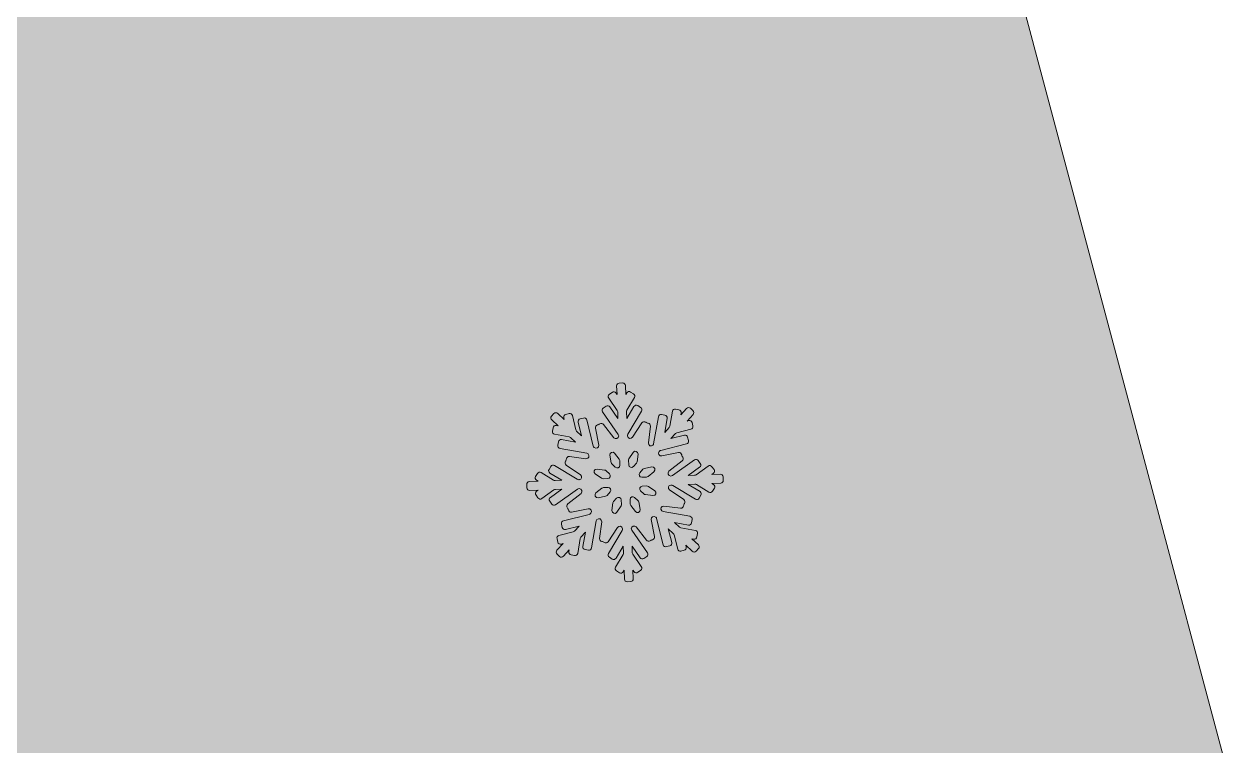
# Model space of a CAD drawing. Header units: millimetres. Extents: x -42 to 192, y -117 to -17.
# Drawn here: x 93.62 to 110.72, y -52.41 to -42.13 of the extents above; entities that cross this region are included whole.
import ezdxf

# ---------------------------------------------------------------- set-up
doc = ezdxf.new("R2010")
doc.units = ezdxf.units.MM
doc.header["$MEASUREMENT"] = 0
doc.layers.add('engraving', color=7, linetype='Continuous')
doc.layers.add('Layer 1', color=7, linetype='Continuous')

msp = doc.modelspace()

# ---------------------------------------------------------------- hatches: boundary and pattern name
at = {"layer": 'Layer 1'}
h = msp.add_hatch(color=2, dxfattribs=at)
h.dxf.hatch_style = 2
edge = h.paths.add_edge_path()
edge.add_spline(control_points=[(163.535, -30.121), (163.535, -30.121), (152.73, -71.11), (152.73, -71.11), (152.73, -71.11), (144.157, -30.121), (144.157, -30.121), (144.157, -30.121), (141.21, -30.121), (141.21, -30.121), (140.385, -29.082), (139.149, -28.383), (137.751, -28.276), (139.256, -27.161), (140.236, -25.378), (140.236, -23.361), (140.236, -19.98), (137.496, -17.24), (134.115, -17.24), (130.735, -17.24), (127.995, -19.98), (127.995, -23.361), (127.995, -25.378), (128.975, -27.161), (130.479, -28.276), (129.082, -28.383), (127.846, -29.082), (127.021, -30.121), (127.021, -30.121), (124.073, -30.121), (124.073, -30.121), (124.073, -30.121), (115.617, -71.11), (115.617, -71.11), (115.617, -71.11), (104.695, -30.121), (104.695, -30.121), (104.695, -30.121), (76.508, -30.121), (76.508, -30.121), (76.508, -30.121), (100.937, -115.27), (100.937, -115.27), (100.937, -115.27), (126.657, -115.27), (126.657, -115.27), (126.657, -115.27), (134.174, -87.788), (134.174, -87.788), (134.174, -87.788), (141.573, -115.27), (141.573, -115.27), (141.573, -115.27), (167.294, -115.27), (167.294, -115.27), (167.294, -115.27), (191.723, -30.121), (191.723, -30.121), (191.723, -30.121), (163.535, -30.121), (163.535, -30.121)], knot_values=[0, 0, 0, 0, 1, 1, 1, 2, 2, 2, 3, 3, 3, 4, 4, 4, 5, 5, 5, 6, 6, 6, 7, 7, 7, 8, 8, 8, 9, 9, 9, 10, 10, 10, 11, 11, 11, 12, 12, 12, 13, 13, 13, 14, 14, 14, 15, 15, 15, 16, 16, 16, 17, 17, 17, 18, 18, 18, 19, 19, 19, 20, 20, 20, 20], degree=3, periodic=1)
edge = h.paths.add_edge_path()
edge.add_spline(control_points=[(130.308, -23.361), (130.308, -21.261), (132.016, -19.553), (134.115, -19.553), (136.215, -19.553), (137.923, -21.261), (137.923, -23.361), (137.923, -25.46), (136.215, -27.168), (134.115, -27.168), (132.016, -27.168), (130.308, -25.46), (130.308, -23.361)], knot_values=[0, 0, 0, 0, 1, 1, 1, 2, 2, 2, 3, 3, 3, 4, 4, 4, 4], degree=3, periodic=1)

# ---------------------------------------------------------------- linework, layer by layer
at = {"layer": 'engraving', "lineweight": 0}
for points, knots in [([(103.558, -48.575), (103.558, -48.554), (103.54, -48.538), (103.519, -48.539), (103.519, -48.539), (103.396, -48.543), (103.396, -48.543), (103.396, -48.543), (103.419, -48.527), (103.419, -48.527), (103.436, -48.515), (103.441, -48.491), (103.429, -48.474), (103.429, -48.474), (103.4, -48.433), (103.4, -48.433), (103.388, -48.415), (103.364, -48.411), (103.346, -48.423), (103.346, -48.423), (103.173, -48.546), (103.173, -48.546), (103.167, -48.55), (103.16, -48.552), (103.153, -48.553), (103.153, -48.553), (103.059, -48.556), (103.059, -48.556), (103.059, -48.556), (103.224, -48.44), (103.224, -48.44), (103.241, -48.428), (103.245, -48.404), (103.233, -48.387), (103.233, -48.387), (103.205, -48.346), (103.205, -48.346), (103.193, -48.328), (103.169, -48.324), (103.151, -48.336), (103.151, -48.336), (102.836, -48.559), (102.836, -48.559), (102.83, -48.563), (102.823, -48.565), (102.816, -48.566), (102.816, -48.566), (102.814, -48.566), (102.814, -48.566), (102.777, -48.567), (102.759, -48.52), (102.788, -48.497), (102.788, -48.497), (102.977, -48.349), (102.977, -48.349), (102.994, -48.335), (102.997, -48.312), (102.984, -48.295), (102.984, -48.295), (102.978, -48.287), (102.978, -48.287), (102.974, -48.282), (102.972, -48.277), (102.971, -48.271), (102.971, -48.271), (102.969, -48.261), (102.969, -48.261), (102.965, -48.241), (102.945, -48.227), (102.924, -48.231), (102.924, -48.231), (102.685, -48.279), (102.685, -48.279), (102.649, -48.286), (102.624, -48.243), (102.649, -48.215), (102.649, -48.215), (102.653, -48.211), (102.653, -48.211), (102.658, -48.205), (102.665, -48.201), (102.672, -48.2), (102.672, -48.2), (103.038, -48.108), (103.038, -48.108), (103.059, -48.103), (103.071, -48.082), (103.066, -48.061), (103.066, -48.061), (103.054, -48.013), (103.054, -48.013), (103.049, -47.992), (103.028, -47.98), (103.008, -47.985), (103.008, -47.985), (102.816, -48.033), (102.816, -48.033), (102.816, -48.033), (102.882, -47.96), (102.882, -47.96), (102.887, -47.955), (102.894, -47.951), (102.901, -47.949), (102.901, -47.949), (103.101, -47.899), (103.101, -47.899), (103.122, -47.894), (103.134, -47.873), (103.129, -47.852), (103.129, -47.852), (103.117, -47.804), (103.117, -47.804), (103.112, -47.783), (103.091, -47.77), (103.071, -47.776), (103.071, -47.776), (103.045, -47.782), (103.045, -47.782), (103.045, -47.782), (103.13, -47.688), (103.13, -47.688), (103.145, -47.673), (103.144, -47.648), (103.128, -47.634), (103.128, -47.634), (103.092, -47.6), (103.092, -47.6), (103.076, -47.586), (103.052, -47.587), (103.037, -47.602), (103.037, -47.602), (102.955, -47.692), (102.955, -47.692), (102.955, -47.692), (102.96, -47.665), (102.96, -47.665), (102.964, -47.645), (102.95, -47.625), (102.929, -47.621), (102.929, -47.621), (102.88, -47.612), (102.88, -47.612), (102.86, -47.608), (102.839, -47.622), (102.836, -47.643), (102.836, -47.643), (102.799, -47.855), (102.799, -47.855), (102.798, -47.862), (102.795, -47.868), (102.79, -47.874), (102.79, -47.874), (102.727, -47.943), (102.727, -47.943), (102.727, -47.943), (102.761, -47.743), (102.761, -47.743), (102.765, -47.722), (102.751, -47.703), (102.73, -47.699), (102.73, -47.699), (102.682, -47.69), (102.682, -47.69), (102.661, -47.686), (102.641, -47.7), (102.637, -47.721), (102.637, -47.721), (102.57, -48.105), (102.57, -48.105), (102.569, -48.112), (102.566, -48.119), (102.561, -48.124), (102.561, -48.124), (102.561, -48.124), (102.561, -48.124), (102.536, -48.152), (102.49, -48.131), (102.495, -48.094), (102.495, -48.094), (102.524, -47.855), (102.524, -47.855), (102.526, -47.834), (102.511, -47.815), (102.49, -47.812), (102.49, -47.812), (102.481, -47.811), (102.481, -47.811), (102.475, -47.81), (102.469, -47.808), (102.464, -47.805), (102.464, -47.805), (102.457, -47.799), (102.457, -47.799), (102.439, -47.787), (102.415, -47.792), (102.403, -47.81), (102.403, -47.81), (102.269, -48.013), (102.269, -48.013), (102.249, -48.044), (102.2, -48.03), (102.199, -47.993), (102.199, -47.993), (102.199, -47.989), (102.199, -47.989), (102.199, -47.981), (102.2, -47.974), (102.204, -47.968), (102.204, -47.968), (102.398, -47.64), (102.398, -47.64), (102.409, -47.622), (102.403, -47.599), (102.385, -47.588), (102.385, -47.588), (102.343, -47.562), (102.343, -47.562), (102.325, -47.551), (102.301, -47.557), (102.29, -47.575), (102.29, -47.575), (102.189, -47.746), (102.189, -47.746), (102.189, -47.746), (102.185, -47.648), (102.185, -47.648), (102.185, -47.64), (102.187, -47.633), (102.19, -47.626), (102.19, -47.626), (102.297, -47.447), (102.297, -47.447), (102.308, -47.429), (102.302, -47.405), (102.284, -47.394), (102.284, -47.394), (102.242, -47.369), (102.242, -47.369), (102.223, -47.357), (102.2, -47.363), (102.189, -47.382), (102.189, -47.382), (102.175, -47.404), (102.175, -47.404), (102.175, -47.404), (102.17, -47.277), (102.17, -47.277), (102.169, -47.256), (102.151, -47.24), (102.13, -47.24), (102.13, -47.24), (102.081, -47.242), (102.081, -47.242), (102.06, -47.243), (102.043, -47.261), (102.044, -47.282), (102.044, -47.282), (102.049, -47.405), (102.049, -47.405), (102.049, -47.405), (102.034, -47.383), (102.034, -47.383), (102.022, -47.366), (101.998, -47.361), (101.98, -47.374), (101.98, -47.374), (101.94, -47.402), (101.94, -47.402), (101.923, -47.414), (101.919, -47.438), (101.931, -47.456), (101.931, -47.456), (102.052, -47.632), (102.052, -47.632), (102.056, -47.638), (102.059, -47.645), (102.059, -47.652), (102.059, -47.652), (102.063, -47.746), (102.063, -47.746), (102.063, -47.746), (101.948, -47.581), (101.948, -47.581), (101.936, -47.563), (101.912, -47.559), (101.895, -47.571), (101.895, -47.571), (101.854, -47.6), (101.854, -47.6), (101.837, -47.612), (101.833, -47.635), (101.845, -47.653), (101.845, -47.653), (102.066, -47.973), (102.066, -47.973), (102.07, -47.979), (102.073, -47.986), (102.073, -47.993), (102.073, -47.993), (102.073, -47.994), (102.073, -47.994), (102.074, -48.031), (102.027, -48.048), (102.004, -48.019), (102.004, -48.019), (101.859, -47.83), (101.859, -47.83), (101.846, -47.813), (101.821, -47.81), (101.805, -47.823), (101.805, -47.823), (101.797, -47.829), (101.797, -47.829), (101.793, -47.833), (101.787, -47.835), (101.781, -47.836), (101.781, -47.836), (101.772, -47.838), (101.772, -47.838), (101.751, -47.842), (101.738, -47.862), (101.742, -47.883), (101.742, -47.883), (101.789, -48.124), (101.789, -48.124), (101.797, -48.16), (101.753, -48.185), (101.726, -48.159), (101.726, -48.159), (101.723, -48.157), (101.723, -48.157), (101.718, -48.152), (101.714, -48.146), (101.712, -48.138), (101.712, -48.138), (101.62, -47.767), (101.62, -47.767), (101.615, -47.747), (101.594, -47.734), (101.574, -47.739), (101.574, -47.739), (101.526, -47.751), (101.526, -47.751), (101.505, -47.756), (101.493, -47.777), (101.498, -47.798), (101.498, -47.798), (101.546, -47.991), (101.546, -47.991), (101.546, -47.991), (101.475, -47.925), (101.475, -47.925), (101.47, -47.92), (101.466, -47.914), (101.464, -47.906), (101.464, -47.906), (101.414, -47.703), (101.414, -47.703), (101.409, -47.682), (101.388, -47.67), (101.367, -47.675), (101.367, -47.675), (101.319, -47.687), (101.319, -47.687), (101.299, -47.692), (101.286, -47.713), (101.291, -47.733), (101.291, -47.733), (101.298, -47.759), (101.298, -47.759), (101.298, -47.759), (101.206, -47.673), (101.206, -47.673), (101.19, -47.659), (101.166, -47.66), (101.151, -47.675), (101.151, -47.675), (101.118, -47.712), (101.118, -47.712), (101.103, -47.728), (101.104, -47.752), (101.12, -47.766), (101.12, -47.766), (101.21, -47.85), (101.21, -47.85), (101.21, -47.85), (101.184, -47.846), (101.184, -47.846), (101.163, -47.842), (101.143, -47.856), (101.139, -47.877), (101.139, -47.877), (101.13, -47.926), (101.13, -47.926), (101.127, -47.947), (101.141, -47.967), (101.161, -47.97), (101.161, -47.97), (101.37, -48.008), (101.37, -48.008), (101.377, -48.009), (101.384, -48.013), (101.389, -48.018), (101.389, -48.018), (101.458, -48.082), (101.458, -48.082), (101.458, -48.082), (101.261, -48.047), (101.261, -48.047), (101.24, -48.043), (101.22, -48.057), (101.216, -48.078), (101.216, -48.078), (101.208, -48.127), (101.208, -48.127), (101.204, -48.148), (101.218, -48.168), (101.239, -48.172), (101.239, -48.172), (101.618, -48.24), (101.618, -48.24), (101.625, -48.241), (101.632, -48.245), (101.637, -48.25), (101.637, -48.25), (101.639, -48.252), (101.639, -48.252), (101.666, -48.277), (101.645, -48.322), (101.608, -48.318), (101.608, -48.318), (101.372, -48.288), (101.372, -48.288), (101.351, -48.285), (101.331, -48.3), (101.329, -48.321), (101.329, -48.321), (101.328, -48.331), (101.328, -48.331), (101.327, -48.337), (101.325, -48.342), (101.322, -48.347), (101.322, -48.347), (101.316, -48.355), (101.316, -48.355), (101.305, -48.373), (101.309, -48.397), (101.327, -48.408), (101.327, -48.408), (101.53, -48.546), (101.53, -48.546), (101.561, -48.567), (101.547, -48.615), (101.51, -48.616), (101.51, -48.616), (101.505, -48.617), (101.505, -48.617), (101.498, -48.617), (101.49, -48.615), (101.484, -48.611), (101.484, -48.611), (101.16, -48.414), (101.16, -48.414), (101.142, -48.403), (101.118, -48.409), (101.107, -48.427), (101.107, -48.427), (101.082, -48.47), (101.082, -48.47), (101.071, -48.488), (101.077, -48.511), (101.095, -48.522), (101.095, -48.522), (101.265, -48.626), (101.265, -48.626), (101.265, -48.626), (101.168, -48.63), (101.168, -48.63), (101.161, -48.63), (101.153, -48.628), (101.147, -48.624), (101.147, -48.624), (100.97, -48.516), (100.97, -48.516), (100.951, -48.505), (100.927, -48.511), (100.917, -48.529), (100.917, -48.529), (100.891, -48.572), (100.891, -48.572), (100.88, -48.59), (100.886, -48.614), (100.904, -48.624), (100.904, -48.624), (100.928, -48.639), (100.928, -48.639), (100.928, -48.639), (100.802, -48.644), (100.802, -48.644), (100.781, -48.645), (100.764, -48.663), (100.765, -48.684), (100.765, -48.684), (100.767, -48.734), (100.767, -48.734), (100.768, -48.755), (100.786, -48.771), (100.807, -48.771), (100.807, -48.771), (100.929, -48.766), (100.929, -48.766), (100.929, -48.766), (100.906, -48.782), (100.906, -48.782), (100.889, -48.794), (100.885, -48.818), (100.897, -48.835), (100.897, -48.835), (100.925, -48.876), (100.925, -48.876), (100.937, -48.894), (100.962, -48.898), (100.979, -48.886), (100.979, -48.886), (101.152, -48.763), (101.152, -48.763), (101.158, -48.759), (101.165, -48.757), (101.173, -48.756), (101.173, -48.756), (101.266, -48.753), (101.266, -48.753), (101.266, -48.753), (101.101, -48.869), (101.101, -48.869), (101.084, -48.881), (101.08, -48.905), (101.092, -48.922), (101.092, -48.922), (101.12, -48.963), (101.12, -48.963), (101.133, -48.981), (101.157, -48.985), (101.174, -48.973), (101.174, -48.973), (101.489, -48.75), (101.489, -48.75), (101.495, -48.746), (101.502, -48.744), (101.51, -48.743), (101.51, -48.743), (101.512, -48.743), (101.512, -48.743), (101.549, -48.742), (101.566, -48.789), (101.537, -48.812), (101.537, -48.812), (101.348, -48.961), (101.348, -48.961), (101.331, -48.974), (101.328, -48.998), (101.341, -49.014), (101.341, -49.014), (101.347, -49.022), (101.347, -49.022), (101.351, -49.027), (101.353, -49.032), (101.355, -49.038), (101.355, -49.038), (101.357, -49.048), (101.357, -49.048), (101.361, -49.069), (101.381, -49.082), (101.402, -49.078), (101.402, -49.078), (101.64, -49.03), (101.64, -49.03), (101.677, -49.023), (101.701, -49.067), (101.676, -49.094), (101.676, -49.094), (101.672, -49.098), (101.672, -49.098), (101.667, -49.104), (101.66, -49.108), (101.653, -49.11), (101.653, -49.11), (101.287, -49.201), (101.287, -49.201), (101.267, -49.207), (101.254, -49.227), (101.259, -49.248), (101.259, -49.248), (101.271, -49.296), (101.271, -49.296), (101.276, -49.317), (101.297, -49.33), (101.318, -49.325), (101.318, -49.325), (101.509, -49.276), (101.509, -49.276), (101.509, -49.276), (101.443, -49.349), (101.443, -49.349), (101.438, -49.354), (101.432, -49.358), (101.424, -49.36), (101.424, -49.36), (101.224, -49.41), (101.224, -49.41), (101.203, -49.416), (101.191, -49.436), (101.196, -49.457), (101.196, -49.457), (101.208, -49.506), (101.208, -49.506), (101.213, -49.526), (101.234, -49.539), (101.255, -49.534), (101.255, -49.534), (101.281, -49.527), (101.281, -49.527), (101.281, -49.527), (101.195, -49.621), (101.195, -49.621), (101.181, -49.637), (101.182, -49.661), (101.197, -49.675), (101.197, -49.675), (101.233, -49.709), (101.233, -49.709), (101.249, -49.724), (101.274, -49.723), (101.288, -49.707), (101.288, -49.707), (101.37, -49.617), (101.37, -49.617), (101.37, -49.617), (101.365, -49.644), (101.365, -49.644), (101.362, -49.665), (101.376, -49.684), (101.396, -49.688), (101.396, -49.688), (101.445, -49.697), (101.445, -49.697), (101.466, -49.701), (101.486, -49.687), (101.49, -49.666), (101.49, -49.666), (101.526, -49.455), (101.526, -49.455), (101.528, -49.447), (101.531, -49.441), (101.536, -49.435), (101.536, -49.435), (101.599, -49.366), (101.599, -49.366), (101.599, -49.366), (101.564, -49.566), (101.564, -49.566), (101.56, -49.587), (101.574, -49.607), (101.595, -49.61), (101.595, -49.61), (101.643, -49.619), (101.643, -49.619), (101.664, -49.623), (101.684, -49.609), (101.688, -49.588), (101.688, -49.588), (101.755, -49.204), (101.755, -49.204), (101.756, -49.197), (101.759, -49.19), (101.764, -49.185), (101.764, -49.185), (101.764, -49.185), (101.764, -49.185), (101.79, -49.157), (101.835, -49.178), (101.831, -49.215), (101.831, -49.215), (101.802, -49.454), (101.802, -49.454), (101.799, -49.475), (101.814, -49.494), (101.835, -49.497), (101.835, -49.497), (101.844, -49.498), (101.844, -49.498), (101.85, -49.499), (101.856, -49.501), (101.861, -49.505), (101.861, -49.505), (101.869, -49.51), (101.869, -49.51), (101.886, -49.522), (101.91, -49.517), (101.922, -49.499), (101.922, -49.499), (102.056, -49.296), (102.056, -49.296), (102.077, -49.265), (102.125, -49.279), (102.126, -49.316), (102.126, -49.316), (102.127, -49.32), (102.127, -49.32), (102.127, -49.328), (102.125, -49.335), (102.121, -49.341), (102.121, -49.341), (101.927, -49.669), (101.927, -49.669), (101.916, -49.687), (101.922, -49.71), (101.94, -49.721), (101.94, -49.721), (101.982, -49.747), (101.982, -49.747), (102.001, -49.758), (102.024, -49.752), (102.035, -49.734), (102.035, -49.734), (102.136, -49.563), (102.136, -49.563), (102.136, -49.563), (102.14, -49.662), (102.14, -49.662), (102.141, -49.669), (102.139, -49.676), (102.135, -49.683), (102.135, -49.683), (102.028, -49.862), (102.028, -49.862), (102.018, -49.881), (102.024, -49.904), (102.041, -49.915), (102.041, -49.915), (102.084, -49.941), (102.084, -49.941), (102.102, -49.952), (102.126, -49.946), (102.137, -49.927), (102.137, -49.927), (102.15, -49.905), (102.15, -49.905), (102.15, -49.905), (102.155, -50.032), (102.155, -50.032), (102.156, -50.053), (102.174, -50.07), (102.195, -50.069), (102.195, -50.069), (102.244, -50.067), (102.244, -50.067), (102.266, -50.066), (102.282, -50.048), (102.281, -50.027), (102.281, -50.027), (102.276, -49.904), (102.276, -49.904), (102.276, -49.904), (102.291, -49.926), (102.291, -49.926), (102.303, -49.943), (102.328, -49.948), (102.345, -49.935), (102.345, -49.935), (102.385, -49.907), (102.385, -49.907), (102.403, -49.895), (102.407, -49.871), (102.395, -49.854), (102.395, -49.854), (102.273, -49.677), (102.273, -49.677), (102.269, -49.672), (102.267, -49.665), (102.266, -49.657), (102.266, -49.657), (102.263, -49.563), (102.263, -49.563), (102.263, -49.563), (102.377, -49.729), (102.377, -49.729), (102.389, -49.746), (102.413, -49.75), (102.431, -49.738), (102.431, -49.738), (102.471, -49.71), (102.471, -49.71), (102.488, -49.697), (102.492, -49.674), (102.481, -49.656), (102.481, -49.656), (102.259, -49.336), (102.259, -49.336), (102.255, -49.33), (102.253, -49.323), (102.253, -49.316), (102.253, -49.316), (102.252, -49.315), (102.252, -49.315), (102.251, -49.278), (102.298, -49.261), (102.321, -49.29), (102.321, -49.29), (102.467, -49.479), (102.467, -49.479), (102.48, -49.496), (102.504, -49.499), (102.521, -49.486), (102.521, -49.486), (102.528, -49.48), (102.528, -49.48), (102.533, -49.477), (102.538, -49.474), (102.544, -49.473), (102.544, -49.473), (102.553, -49.471), (102.553, -49.471), (102.574, -49.467), (102.588, -49.447), (102.583, -49.426), (102.583, -49.426), (102.536, -49.185), (102.536, -49.185), (102.529, -49.149), (102.573, -49.124), (102.6, -49.15), (102.6, -49.15), (102.602, -49.152), (102.602, -49.152), (102.608, -49.157), (102.611, -49.164), (102.613, -49.171), (102.613, -49.171), (102.705, -49.542), (102.705, -49.542), (102.71, -49.563), (102.731, -49.575), (102.752, -49.57), (102.752, -49.57), (102.799, -49.558), (102.799, -49.558), (102.82, -49.553), (102.832, -49.532), (102.827, -49.512), (102.827, -49.512), (102.779, -49.318), (102.779, -49.318), (102.779, -49.318), (102.85, -49.384), (102.85, -49.384), (102.856, -49.389), (102.86, -49.396), (102.861, -49.403), (102.861, -49.403), (102.912, -49.607), (102.912, -49.607), (102.917, -49.627), (102.938, -49.64), (102.958, -49.635), (102.958, -49.635), (103.006, -49.622), (103.006, -49.622), (103.027, -49.617), (103.039, -49.597), (103.034, -49.576), (103.034, -49.576), (103.028, -49.55), (103.028, -49.55), (103.028, -49.55), (103.12, -49.636), (103.12, -49.636), (103.135, -49.651), (103.16, -49.65), (103.174, -49.634), (103.174, -49.634), (103.208, -49.597), (103.208, -49.597), (103.222, -49.582), (103.221, -49.558), (103.206, -49.543), (103.206, -49.543), (103.115, -49.459), (103.115, -49.459), (103.115, -49.459), (103.142, -49.464), (103.142, -49.464), (103.163, -49.467), (103.183, -49.453), (103.186, -49.432), (103.186, -49.432), (103.195, -49.383), (103.195, -49.383), (103.199, -49.362), (103.185, -49.342), (103.164, -49.339), (103.164, -49.339), (102.956, -49.301), (102.956, -49.301), (102.948, -49.3), (102.942, -49.296), (102.936, -49.291), (102.936, -49.291), (102.867, -49.227), (102.867, -49.227), (102.867, -49.227), (103.064, -49.262), (103.064, -49.262), (103.085, -49.266), (103.105, -49.252), (103.109, -49.231), (103.109, -49.231), (103.118, -49.182), (103.118, -49.182), (103.121, -49.161), (103.107, -49.141), (103.087, -49.138), (103.087, -49.138), (102.707, -49.069), (102.707, -49.069), (102.7, -49.068), (102.693, -49.064), (102.688, -49.059), (102.688, -49.059), (102.686, -49.058), (102.686, -49.058), (102.659, -49.032), (102.68, -48.987), (102.717, -48.992), (102.717, -48.992), (102.954, -49.022), (102.954, -49.022), (102.975, -49.024), (102.994, -49.009), (102.997, -48.988), (102.997, -48.988), (102.998, -48.978), (102.998, -48.978), (102.998, -48.973), (103, -48.967), (103.004, -48.962), (103.004, -48.962), (103.009, -48.954), (103.009, -48.954), (103.021, -48.936), (103.016, -48.913), (102.999, -48.901), (102.999, -48.901), (102.795, -48.763), (102.795, -48.763), (102.765, -48.742), (102.778, -48.694), (102.815, -48.693), (102.815, -48.693), (102.82, -48.693), (102.82, -48.693), (102.828, -48.692), (102.835, -48.694), (102.841, -48.698), (102.841, -48.698), (103.165, -48.895), (103.165, -48.895), (103.183, -48.906), (103.207, -48.9), (103.218, -48.882), (103.218, -48.882), (103.243, -48.839), (103.243, -48.839), (103.254, -48.821), (103.248, -48.798), (103.23, -48.787), (103.23, -48.787), (103.06, -48.683), (103.06, -48.683), (103.06, -48.683), (103.157, -48.68), (103.157, -48.68), (103.165, -48.679), (103.172, -48.681), (103.179, -48.685), (103.179, -48.685), (103.356, -48.793), (103.356, -48.793), (103.374, -48.804), (103.398, -48.798), (103.409, -48.78), (103.409, -48.78), (103.434, -48.737), (103.434, -48.737), (103.445, -48.719), (103.439, -48.696), (103.421, -48.685), (103.421, -48.685), (103.398, -48.67), (103.398, -48.67), (103.398, -48.67), (103.524, -48.665), (103.524, -48.665), (103.545, -48.664), (103.561, -48.647), (103.56, -48.625), (103.56, -48.625), (103.558, -48.575), (103.558, -48.575)], [0, 0, 0, 0, 1, 1, 1, 2, 2, 2, 3, 3, 3, 4, 4, 4, 5, 5, 5, 6, 6, 6, 7, 7, 7, 8, 8, 8, 9, 9, 9, 10, 10, 10, 11, 11, 11, 12, 12, 12, 13, 13, 13, 14, 14, 14, 15, 15, 15, 16, 16, 16, 17, 17, 17, 18, 18, 18, 19, 19, 19, 20, 20, 20, 21, 21, 21, 22, 22, 22, 23, 23, 23, 24, 24, 24, 25, 25, 25, 26, 26, 26, 27, 27, 27, 28, 28, 28, 29, 29, 29, 30, 30, 30, 31, 31, 31, 32, 32, 32, 33, 33, 33, 34, 34, 34, 35, 35, 35, 36, 36, 36, 37, 37, 37, 38, 38, 38, 39, 39, 39, 40, 40, 40, 41, 41, 41, 42, 42, 42, 43, 43, 43, 44, 44, 44, 45, 45, 45, 46, 46, 46, 47, 47, 47, 48, 48, 48, 49, 49, 49, 50, 50, 50, 51, 51, 51, 52, 52, 52, 53, 53, 53, 54, 54, 54, 55, 55, 55, 56, 56, 56, 57, 57, 57, 58, 58, 58, 59, 59, 59, 60, 60, 60, 61, 61, 61, 62, 62, 62, 63, 63, 63, 64, 64, 64, 65, 65, 65, 66, 66, 66, 67, 67, 67, 68, 68, 68, 69, 69, 69, 70, 70, 70, 71, 71, 71, 72, 72, 72, 73, 73, 73, 74, 74, 74, 75, 75, 75, 76, 76, 76, 77, 77, 77, 78, 78, 78, 79, 79, 79, 80, 80, 80, 81, 81, 81, 82, 82, 82, 83, 83, 83, 84, 84, 84, 85, 85, 85, 86, 86, 86, 87, 87, 87, 88, 88, 88, 89, 89, 89, 90, 90, 90, 91, 91, 91, 92, 92, 92, 93, 93, 93, 94, 94, 94, 95, 95, 95, 96, 96, 96, 97, 97, 97, 98, 98, 98, 99, 99, 99, 100, 100, 100, 101, 101, 101, 102, 102, 102, 103, 103, 103, 104, 104, 104, 105, 105, 105, 106, 106, 106, 107, 107, 107, 108, 108, 108, 109, 109, 109, 110, 110, 110, 111, 111, 111, 112, 112, 112, 113, 113, 113, 114, 114, 114, 115, 115, 115, 116, 116, 116, 117, 117, 117, 118, 118, 118, 119, 119, 119, 120, 120, 120, 121, 121, 121, 122, 122, 122, 123, 123, 123, 124, 124, 124, 125, 125, 125, 126, 126, 126, 127, 127, 127, 128, 128, 128, 129, 129, 129, 130, 130, 130, 131, 131, 131, 132, 132, 132, 133, 133, 133, 134, 134, 134, 135, 135, 135, 136, 136, 136, 137, 137, 137, 138, 138, 138, 139, 139, 139, 140, 140, 140, 141, 141, 141, 142, 142, 142, 143, 143, 143, 144, 144, 144, 145, 145, 145, 146, 146, 146, 147, 147, 147, 148, 148, 148, 149, 149, 149, 150, 150, 150, 151, 151, 151, 152, 152, 152, 153, 153, 153, 154, 154, 154, 155, 155, 155, 156, 156, 156, 157, 157, 157, 158, 158, 158, 159, 159, 159, 160, 160, 160, 161, 161, 161, 162, 162, 162, 163, 163, 163, 164, 164, 164, 165, 165, 165, 166, 166, 166, 167, 167, 167, 168, 168, 168, 169, 169, 169, 170, 170, 170, 171, 171, 171, 172, 172, 172, 173, 173, 173, 174, 174, 174, 175, 175, 175, 176, 176, 176, 177, 177, 177, 178, 178, 178, 179, 179, 179, 180, 180, 180, 181, 181, 181, 182, 182, 182, 183, 183, 183, 184, 184, 184, 185, 185, 185, 186, 186, 186, 187, 187, 187, 188, 188, 188, 189, 189, 189, 190, 190, 190, 191, 191, 191, 192, 192, 192, 193, 193, 193, 194, 194, 194, 195, 195, 195, 196, 196, 196, 197, 197, 197, 198, 198, 198, 199, 199, 199, 200, 200, 200, 201, 201, 201, 202, 202, 202, 203, 203, 203, 204, 204, 204, 205, 205, 205, 206, 206, 206, 207, 207, 207, 208, 208, 208, 209, 209, 209, 210, 210, 210, 211, 211, 211, 212, 212, 212, 213, 213, 213, 214, 214, 214, 215, 215, 215, 216, 216, 216, 217, 217, 217, 218, 218, 218, 219, 219, 219, 220, 220, 220, 221, 221, 221, 222, 222, 222, 223, 223, 223, 224, 224, 224, 225, 225, 225, 226, 226, 226, 227, 227, 227, 228, 228, 228, 229, 229, 229, 230, 230, 230, 231, 231, 231, 232, 232, 232, 233, 233, 233, 234, 234, 234, 235, 235, 235, 236, 236, 236, 237, 237, 237, 238, 238, 238, 239, 239, 239, 240, 240, 240, 241, 241, 241, 242, 242, 242, 243, 243, 243, 244, 244, 244, 245, 245, 245, 246, 246, 246, 247, 247, 247, 248, 248, 248, 249, 249, 249, 250, 250, 250, 251, 251, 251, 252, 252, 252, 253, 253, 253, 254, 254, 254, 255, 255, 255, 256, 256, 256, 257, 257, 257, 258, 258, 258, 259, 259, 259, 260, 260, 260, 261, 261, 261, 262, 262, 262, 263, 263, 263, 264, 264, 264, 265, 265, 265, 266, 266, 266, 267, 267, 267, 268, 268, 268, 269, 269, 269, 270, 270, 270, 271, 271, 271, 272, 272, 272, 273, 273, 273, 274, 274, 274, 275, 275, 275, 276, 276, 276, 277, 277, 277, 278, 278, 278, 279, 279, 279, 280, 280, 280, 281, 281, 281, 282, 282, 282, 283, 283, 283, 284, 284, 284, 285, 285, 285, 286, 286, 286, 287, 287, 287, 288, 288, 288, 289, 289, 289, 290, 290, 290, 291, 291, 291, 292, 292, 292, 293, 293, 293, 294, 294, 294, 295, 295, 295, 296, 296, 296, 297, 297, 297, 298, 298, 298, 299, 299, 299, 300, 300, 300, 301, 301, 301, 302, 302, 302, 303, 303, 303, 304, 304, 304, 305, 305, 305, 306, 306, 306, 307, 307, 307, 308, 308, 308, 309, 309, 309, 310, 310, 310, 311, 311, 311, 312, 312, 312, 313, 313, 313, 314, 314, 314, 315, 315, 315, 316, 316, 316, 317, 317, 317, 318, 318, 318, 319, 319, 319, 320, 320, 320, 321, 321, 321, 322, 322, 322, 323, 323, 323, 324, 324, 324, 325, 325, 325, 326, 326, 326, 327, 327, 327, 328, 328, 328, 329, 329, 329, 330, 330, 330, 331, 331, 331, 332, 332, 332, 333, 333, 333, 334, 334, 334, 335, 335, 335, 336, 336, 336, 336]), ([(102.015, -48.24), (102.015, -48.24), (102.079, -48.323), (102.079, -48.323), (102.084, -48.329), (102.087, -48.337), (102.087, -48.345), (102.087, -48.345), (102.09, -48.41), (102.09, -48.41), (102.091, -48.444), (102.05, -48.463), (102.025, -48.439), (102.025, -48.439), (101.979, -48.396), (101.979, -48.396), (101.973, -48.391), (101.969, -48.384), (101.967, -48.376), (101.967, -48.376), (101.947, -48.27), (101.947, -48.27), (101.939, -48.231), (101.99, -48.207), (102.015, -48.24)], [0, 0, 0, 0, 1, 1, 1, 2, 2, 2, 3, 3, 3, 4, 4, 4, 5, 5, 5, 6, 6, 6, 7, 7, 7, 8, 8, 8, 8]), ([(102.216, -48.405), (102.216, -48.405), (102.213, -48.34), (102.213, -48.34), (102.213, -48.332), (102.215, -48.324), (102.219, -48.318), (102.219, -48.318), (102.278, -48.229), (102.278, -48.229), (102.3, -48.195), (102.353, -48.215), (102.348, -48.255), (102.348, -48.255), (102.335, -48.361), (102.335, -48.361), (102.334, -48.369), (102.331, -48.377), (102.325, -48.383), (102.325, -48.383), (102.282, -48.43), (102.282, -48.43), (102.259, -48.455), (102.217, -48.44), (102.216, -48.405)], [0, 0, 0, 0, 1, 1, 1, 2, 2, 2, 3, 3, 3, 4, 4, 4, 5, 5, 5, 6, 6, 6, 7, 7, 7, 8, 8, 8, 8]), ([(101.83, -48.597), (101.83, -48.597), (101.74, -48.535), (101.74, -48.535), (101.706, -48.513), (101.726, -48.461), (101.766, -48.466), (101.766, -48.466), (101.872, -48.479), (101.872, -48.479), (101.88, -48.48), (101.887, -48.484), (101.893, -48.489), (101.893, -48.489), (101.941, -48.534), (101.941, -48.534), (101.966, -48.558), (101.951, -48.599), (101.917, -48.601), (101.917, -48.601), (101.853, -48.603), (101.853, -48.603), (101.845, -48.603), (101.837, -48.601), (101.83, -48.597)], [0, 0, 0, 0, 1, 1, 1, 2, 2, 2, 3, 3, 3, 4, 4, 4, 5, 5, 5, 6, 6, 6, 7, 7, 7, 8, 8, 8, 8]), ([(102.373, -48.518), (102.373, -48.518), (102.418, -48.469), (102.418, -48.469), (102.423, -48.463), (102.43, -48.459), (102.438, -48.457), (102.438, -48.457), (102.544, -48.436), (102.544, -48.436), (102.583, -48.428), (102.607, -48.479), (102.575, -48.504), (102.575, -48.504), (102.49, -48.571), (102.49, -48.571), (102.484, -48.576), (102.476, -48.579), (102.468, -48.579), (102.468, -48.579), (102.403, -48.582), (102.403, -48.582), (102.369, -48.583), (102.35, -48.543), (102.373, -48.518)], [0, 0, 0, 0, 1, 1, 1, 2, 2, 2, 3, 3, 3, 4, 4, 4, 5, 5, 5, 6, 6, 6, 7, 7, 7, 8, 8, 8, 8]), ([(101.952, -48.792), (101.952, -48.792), (101.908, -48.84), (101.908, -48.84), (101.902, -48.846), (101.895, -48.85), (101.887, -48.852), (101.887, -48.852), (101.782, -48.873), (101.782, -48.873), (101.742, -48.881), (101.719, -48.83), (101.75, -48.805), (101.75, -48.805), (101.835, -48.738), (101.835, -48.738), (101.842, -48.733), (101.849, -48.73), (101.857, -48.73), (101.857, -48.73), (101.922, -48.727), (101.922, -48.727), (101.956, -48.726), (101.975, -48.766), (101.952, -48.792)], [0, 0, 0, 0, 1, 1, 1, 2, 2, 2, 3, 3, 3, 4, 4, 4, 5, 5, 5, 6, 6, 6, 7, 7, 7, 8, 8, 8, 8]), ([(102.496, -48.713), (102.496, -48.713), (102.586, -48.774), (102.586, -48.774), (102.619, -48.796), (102.599, -48.849), (102.559, -48.844), (102.559, -48.844), (102.454, -48.83), (102.454, -48.83), (102.446, -48.829), (102.438, -48.826), (102.432, -48.82), (102.432, -48.82), (102.384, -48.775), (102.384, -48.775), (102.359, -48.752), (102.375, -48.71), (102.409, -48.709), (102.409, -48.709), (102.473, -48.706), (102.473, -48.706), (102.481, -48.706), (102.489, -48.708), (102.496, -48.713)], [0, 0, 0, 0, 1, 1, 1, 2, 2, 2, 3, 3, 3, 4, 4, 4, 5, 5, 5, 6, 6, 6, 7, 7, 7, 8, 8, 8, 8]), ([(102.11, -48.904), (102.11, -48.904), (102.112, -48.969), (102.112, -48.969), (102.113, -48.977), (102.11, -48.985), (102.106, -48.991), (102.106, -48.991), (102.048, -49.08), (102.048, -49.08), (102.025, -49.114), (101.973, -49.094), (101.977, -49.054), (101.977, -49.054), (101.99, -48.948), (101.99, -48.948), (101.991, -48.94), (101.995, -48.932), (102, -48.927), (102, -48.927), (102.043, -48.88), (102.043, -48.88), (102.066, -48.854), (102.108, -48.87), (102.11, -48.904)], [0, 0, 0, 0, 1, 1, 1, 2, 2, 2, 3, 3, 3, 4, 4, 4, 5, 5, 5, 6, 6, 6, 7, 7, 7, 8, 8, 8, 8]), ([(102.311, -49.07), (102.311, -49.07), (102.246, -48.986), (102.246, -48.986), (102.241, -48.98), (102.239, -48.972), (102.238, -48.964), (102.238, -48.964), (102.236, -48.899), (102.236, -48.899), (102.234, -48.865), (102.275, -48.846), (102.3, -48.87), (102.3, -48.87), (102.346, -48.913), (102.346, -48.913), (102.352, -48.918), (102.356, -48.926), (102.358, -48.934), (102.358, -48.934), (102.379, -49.039), (102.379, -49.039), (102.386, -49.079), (102.335, -49.102), (102.311, -49.07)], [0, 0, 0, 0, 1, 1, 1, 2, 2, 2, 3, 3, 3, 4, 4, 4, 5, 5, 5, 6, 6, 6, 7, 7, 7, 8, 8, 8, 8])]:
    msp.add_open_spline(points, degree=3, knots=knots, dxfattribs=at)
at = {"layer": 'Layer 1', "lineweight": 0}
msp.add_open_spline([(163.535, -30.121), (163.535, -30.121), (152.73, -71.11), (152.73, -71.11), (152.73, -71.11), (144.157, -30.121), (144.157, -30.121), (144.157, -30.121), (141.21, -30.121), (141.21, -30.121), (140.385, -29.082), (139.149, -28.383), (137.751, -28.276), (139.256, -27.161), (140.236, -25.378), (140.236, -23.361), (140.236, -19.98), (137.496, -17.24), (134.115, -17.24), (130.735, -17.24), (127.995, -19.98), (127.995, -23.361), (127.995, -25.378), (128.975, -27.161), (130.479, -28.276), (129.082, -28.383), (127.846, -29.082), (127.021, -30.121), (127.021, -30.121), (124.073, -30.121), (124.073, -30.121), (124.073, -30.121), (115.617, -71.11), (115.617, -71.11), (115.617, -71.11), (104.695, -30.121), (104.695, -30.121), (104.695, -30.121), (76.508, -30.121), (76.508, -30.121), (76.508, -30.121), (100.937, -115.27), (100.937, -115.27), (100.937, -115.27), (126.657, -115.27), (126.657, -115.27), (126.657, -115.27), (134.174, -87.788), (134.174, -87.788), (134.174, -87.788), (141.573, -115.27), (141.573, -115.27), (141.573, -115.27), (167.294, -115.27), (167.294, -115.27), (167.294, -115.27), (191.723, -30.121), (191.723, -30.121), (191.723, -30.121), (163.535, -30.121), (163.535, -30.121)], degree=3, knots=[0, 0, 0, 0, 1, 1, 1, 2, 2, 2, 3, 3, 3, 4, 4, 4, 5, 5, 5, 6, 6, 6, 7, 7, 7, 8, 8, 8, 9, 9, 9, 10, 10, 10, 11, 11, 11, 12, 12, 12, 13, 13, 13, 14, 14, 14, 15, 15, 15, 16, 16, 16, 17, 17, 17, 18, 18, 18, 19, 19, 19, 20, 20, 20, 20], dxfattribs=at)

doc.saveas('drawing.dxf')
